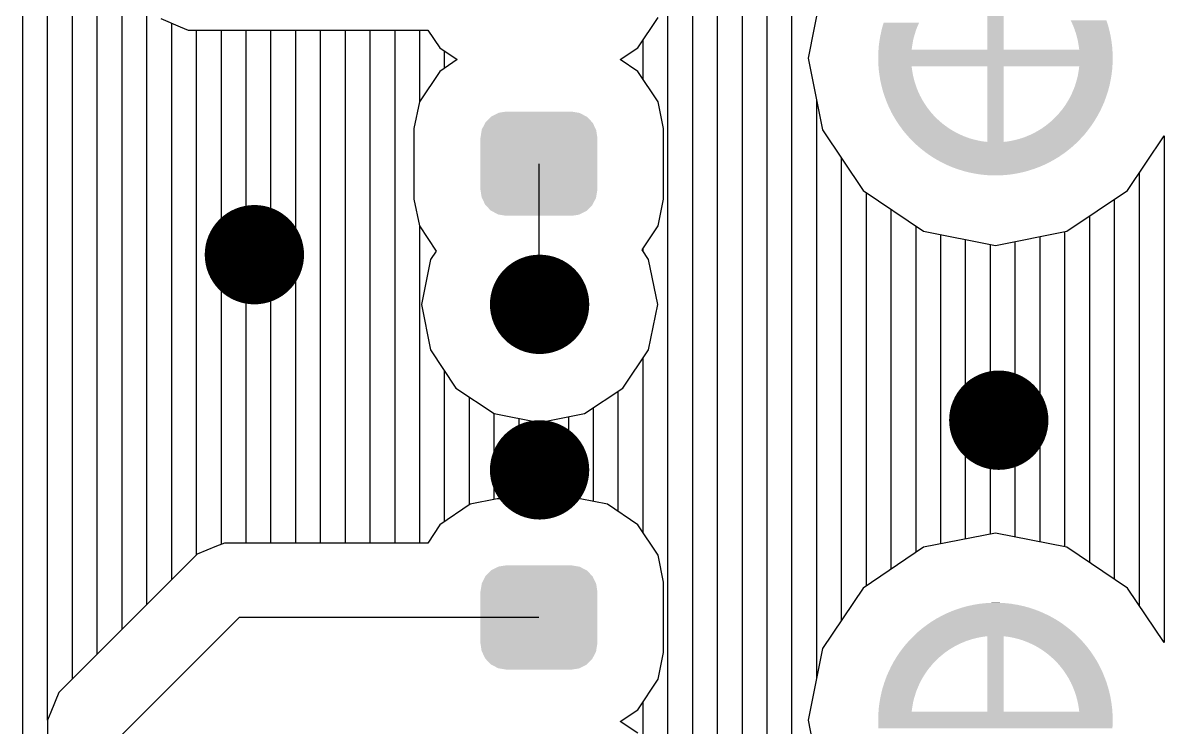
# Model space of a CAD drawing. Extents: x 295 to 953, y 10 to 290.
# Drawn here: x 852.86 to 867.32, y 204.48 to 213.39 of the extents above; entities that cross this region are included whole.
import ezdxf

# ---------------------------------------------------------------- set-up
doc = ezdxf.new("R2010")
doc.units = 0
doc.header["$LTSCALE"] = 5
doc.header["$MEASUREMENT"] = 0
doc.layers.get('0').update_dxf_attribs({"linetype": 'CONTINUOUS', "lineweight": 25})
doc.layers.add('DV-INT-A3_BOT', color=7, linetype='CONTINUOUS')

msp = doc.modelspace()

# ---------------------------------------------------------------- linework, layer by layer
at = {"const_width": 0.629}
for points in [[(856.105, 210.458, -1), (855.476, 210.458, -1)], [(859.718, 209.829, -1), (859.089, 209.829, -1)], [(865.535, 208.362, -1), (864.906, 208.362, -1)], [(859.718, 207.733, -1), (859.089, 207.733, -1)]]:
    msp.add_lwpolyline(points, format="xyb", close=True, dxfattribs=at)
for points in [[(865.283, 213.052), (865.283, 214.008), (865.074, 213.052), (865.074, 214.008)], [(866.603, 213.369), (866.585, 213.424), (866.158, 213.369), (866.133, 213.424)], [(864.15, 213.228), (864.167, 213.285), (863.72, 213.228), (863.732, 213.285)], [(864.167, 213.285), (864.169, 213.292), (863.732, 213.285), (863.733, 213.292)], [(864.169, 213.292), (864.187, 213.341), (863.733, 213.292), (863.746, 213.341)], [(864.187, 213.341), (864.196, 213.36), (863.746, 213.341), (863.751, 213.36)], [(864.196, 213.36), (864.211, 213.396), (863.751, 213.36), (863.763, 213.396)], [(866.618, 213.314), (866.603, 213.369), (866.18, 213.314), (866.158, 213.369)], [(866.621, 213.301), (866.618, 213.314), (866.184, 213.301), (866.18, 213.314)], [(866.631, 213.257), (866.621, 213.301), (866.199, 213.257), (866.184, 213.301)], [(864.125, 213.111), (864.132, 213.153), (863.702, 213.111), (863.707, 213.153)], [(864.132, 213.153), (864.135, 213.17), (863.707, 213.153), (863.71, 213.17)], [(864.135, 213.17), (864.148, 213.223), (863.71, 213.17), (863.719, 213.223)], [(864.148, 213.223), (864.15, 213.228), (863.719, 213.223), (863.72, 213.228)], [(866.637, 213.232), (866.631, 213.257), (866.206, 213.232), (866.199, 213.257)], [(866.642, 213.199), (866.637, 213.232), (866.215, 213.199), (866.206, 213.232)], [(866.648, 213.163), (866.642, 213.199), (866.223, 213.163), (866.215, 213.199)], [(866.651, 213.141), (866.648, 213.163), (866.227, 213.141), (866.223, 213.163)], [(866.657, 213.093), (866.651, 213.141), (866.235, 213.093), (866.227, 213.141)], [(866.664, 212.952), (866.663, 213.013), (863.693, 212.952), (863.694, 213.013)], [(866.663, 213.013), (866.662, 213.022), (863.694, 213.013), (863.695, 213.022)], [(866.662, 213.022), (866.66, 213.052), (863.695, 213.022), (863.697, 213.052)], [(864.117, 213.052), (864.121, 213.083), (863.697, 213.052), (863.699, 213.083)], [(864.121, 213.083), (864.125, 213.111), (863.699, 213.083), (863.702, 213.111)], [(866.658, 213.082), (866.657, 213.093), (866.237, 213.082), (866.235, 213.093)], [(866.66, 213.052), (866.658, 213.082), (866.24, 213.052), (866.237, 213.082)], [(866.664, 212.942), (866.664, 212.952), (863.693, 212.942), (863.693, 212.952)], [(866.663, 212.881), (866.664, 212.942), (863.694, 212.881), (863.693, 212.942)], [(866.662, 212.872), (866.663, 212.881), (863.695, 212.872), (863.694, 212.881)], [(866.66, 212.842), (866.662, 212.872), (863.697, 212.842), (863.695, 212.872)], [(864.12, 212.812), (864.117, 212.842), (863.699, 212.812), (863.697, 212.842)], [(865.283, 211.886), (865.283, 212.842), (865.074, 211.886), (865.074, 212.842)], [(866.658, 212.811), (866.66, 212.842), (866.236, 212.811), (866.24, 212.842)], [(864.122, 212.802), (864.12, 212.812), (863.7, 212.802), (863.699, 212.812)], [(864.13, 212.753), (864.122, 212.802), (863.706, 212.753), (863.7, 212.802)], [(864.134, 212.731), (864.13, 212.753), (863.709, 212.731), (863.706, 212.753)], [(864.142, 212.695), (864.134, 212.731), (863.715, 212.695), (863.709, 212.731)], [(864.151, 212.662), (864.142, 212.695), (863.72, 212.662), (863.715, 212.695)], [(866.638, 212.671), (866.647, 212.724), (866.209, 212.671), (866.222, 212.724)], [(866.647, 212.724), (866.65, 212.741), (866.222, 212.724), (866.225, 212.741)], [(866.65, 212.741), (866.655, 212.783), (866.225, 212.741), (866.232, 212.783)], [(866.655, 212.783), (866.658, 212.811), (866.232, 212.783), (866.236, 212.811)], [(864.158, 212.637), (864.151, 212.662), (863.726, 212.637), (863.72, 212.662)], [(864.173, 212.593), (864.158, 212.637), (863.736, 212.593), (863.726, 212.637)], [(864.177, 212.58), (864.173, 212.593), (863.739, 212.58), (863.736, 212.593)], [(864.199, 212.525), (864.177, 212.58), (863.754, 212.525), (863.739, 212.58)], [(866.606, 212.534), (866.611, 212.553), (866.161, 212.534), (866.17, 212.553)], [(866.611, 212.553), (866.624, 212.602), (866.17, 212.553), (866.188, 212.602)], [(866.624, 212.602), (866.625, 212.609), (866.188, 212.602), (866.19, 212.609)], [(866.625, 212.609), (866.637, 212.666), (866.19, 212.609), (866.207, 212.666)], [(866.637, 212.666), (866.638, 212.671), (866.207, 212.666), (866.209, 212.671)], [(864.224, 212.47), (864.199, 212.525), (863.772, 212.47), (863.754, 212.525)], [(864.231, 212.458), (864.224, 212.47), (863.776, 212.458), (863.772, 212.47)], [(864.252, 212.418), (864.231, 212.458), (863.791, 212.418), (863.776, 212.458)], [(864.268, 212.392), (864.252, 212.418), (863.801, 212.392), (863.791, 212.418)], [(866.56, 212.4), (866.576, 212.444), (866.094, 212.4), (866.119, 212.444)], [(866.576, 212.444), (866.584, 212.466), (866.119, 212.444), (866.13, 212.466)], [(866.584, 212.466), (866.594, 212.498), (866.13, 212.466), (866.146, 212.498)], [(866.594, 212.498), (866.606, 212.534), (866.146, 212.498), (866.161, 212.534)], [(859.891, 212.256), (859.808, 212.27), (858.889, 212.256), (858.982, 212.27)], [(864.284, 212.367), (864.268, 212.392), (863.811, 212.367), (863.801, 212.392)], [(864.311, 212.327), (864.284, 212.367), (863.828, 212.327), (863.811, 212.367)], [(864.318, 212.317), (864.311, 212.327), (863.833, 212.317), (863.828, 212.327)], [(864.354, 212.27), (864.318, 212.317), (863.856, 212.27), (863.833, 212.317)], [(864.36, 212.263), (864.354, 212.27), (863.859, 212.263), (863.856, 212.27)], [(864.393, 212.225), (864.36, 212.263), (863.88, 212.225), (863.859, 212.263)], [(866.489, 212.248), (866.502, 212.272), (865.984, 212.248), (866.003, 212.272)], [(866.502, 212.272), (866.513, 212.294), (866.003, 212.272), (866.022, 212.294)], [(866.513, 212.294), (866.532, 212.335), (866.022, 212.294), (866.052, 212.335)], [(866.532, 212.335), (866.535, 212.342), (866.052, 212.335), (866.057, 212.342)], [(866.535, 212.342), (866.557, 212.392), (866.057, 212.342), (866.09, 212.392)], [(866.557, 212.392), (866.56, 212.4), (866.09, 212.392), (866.094, 212.4)], [(860.116, 212.045), (860.076, 212.129), (858.672, 212.045), (858.716, 212.129)], [(860.076, 212.129), (860.068, 212.137), (858.716, 212.129), (858.72, 212.137)], [(860.068, 212.137), (860.004, 212.204), (858.72, 212.137), (858.789, 212.204)], [(860.004, 212.204), (859.991, 212.21), (858.789, 212.204), (858.795, 212.21)], [(859.991, 212.21), (859.911, 212.253), (858.795, 212.21), (858.882, 212.253)], [(859.911, 212.253), (859.891, 212.256), (858.882, 212.253), (858.889, 212.256)], [(864.416, 212.202), (864.393, 212.225), (863.893, 212.202), (863.88, 212.225)], [(864.435, 212.182), (864.416, 212.202), (863.905, 212.182), (863.893, 212.202)], [(864.479, 212.142), (864.435, 212.182), (863.93, 212.142), (863.905, 212.182)], [(864.48, 212.141), (864.479, 212.142), (863.93, 212.141), (863.93, 212.142)], [(864.525, 212.104), (864.48, 212.141), (863.956, 212.104), (863.93, 212.141)], [(866.392, 212.09), (866.414, 212.123), (865.814, 212.09), (865.855, 212.123)], [(866.414, 212.123), (866.432, 212.149), (865.855, 212.123), (865.886, 212.149)], [(866.432, 212.149), (866.439, 212.162), (865.886, 212.149), (865.9, 212.162)], [(866.439, 212.162), (866.465, 212.204), (865.9, 212.162), (865.943, 212.204)], [(866.465, 212.204), (866.468, 212.21), (865.943, 212.204), (865.949, 212.21)], [(866.468, 212.21), (866.489, 212.248), (865.949, 212.21), (865.984, 212.248)], [(860.135, 211.941), (860.121, 212.034), (858.655, 211.941), (858.67, 212.034)], [(860.121, 212.034), (860.116, 212.045), (858.67, 212.034), (858.672, 212.045)], [(864.554, 212.083), (864.525, 212.104), (863.97, 212.083), (863.956, 212.104)], [(864.574, 212.069), (864.554, 212.083), (863.981, 212.069), (863.97, 212.083)], [(864.624, 212.036), (864.574, 212.069), (864.005, 212.036), (863.981, 212.069)], [(864.64, 212.027), (864.624, 212.036), (864.012, 212.027), (864.005, 212.036)], [(864.676, 212.006), (864.64, 212.027), (864.029, 212.006), (864.012, 212.027)], [(864.729, 211.98), (864.676, 212.006), (864.051, 211.98), (864.029, 212.006)], [(864.747, 211.972), (864.729, 211.98), (864.057, 211.972), (864.051, 211.98)], [(864.784, 211.956), (864.747, 211.972), (864.072, 211.956), (864.057, 211.972)], [(866.295, 211.968), (866.306, 211.979), (865.601, 211.968), (865.626, 211.979)], [(866.306, 211.979), (866.317, 211.993), (865.626, 211.979), (865.655, 211.993)], [(866.317, 211.993), (866.34, 212.021), (865.655, 211.993), (865.708, 212.021)], [(866.34, 212.021), (866.35, 212.034), (865.708, 212.021), (865.729, 212.034)], [(866.35, 212.034), (866.364, 212.052), (865.729, 212.034), (865.759, 212.052)], [(866.364, 212.052), (866.389, 212.086), (865.759, 212.052), (865.808, 212.086)], [(866.389, 212.086), (866.392, 212.09), (865.808, 212.086), (865.814, 212.09)], [(860.137, 211.279), (860.137, 211.941), (858.653, 211.279), (858.653, 211.941)], [(864.84, 211.935), (864.784, 211.956), (864.091, 211.935), (864.072, 211.956)], [(864.891, 211.92), (864.84, 211.935), (864.105, 211.92), (864.091, 211.935)], [(864.898, 211.918), (864.891, 211.92), (864.107, 211.918), (864.105, 211.92)], [(864.956, 211.904), (864.898, 211.918), (864.121, 211.904), (864.107, 211.918)], [(865.014, 211.893), (864.956, 211.904), (864.132, 211.893), (864.121, 211.904)], [(865.074, 211.886), (865.014, 211.893), (864.139, 211.886), (864.132, 211.893)], [(866.209, 211.877), (866.218, 211.886), (864.148, 211.877), (864.139, 211.886)], [(866.202, 211.87), (866.209, 211.877), (864.155, 211.87), (864.148, 211.877)], [(866.157, 211.829), (866.202, 211.87), (864.2, 211.829), (864.155, 211.87)], [(866.15, 211.823), (866.157, 211.829), (864.207, 211.823), (864.2, 211.829)], [(866.218, 211.886), (866.221, 211.889), (865.283, 211.886), (865.313, 211.889)], [(866.221, 211.889), (866.23, 211.898), (865.313, 211.889), (865.372, 211.898)], [(866.23, 211.898), (866.243, 211.911), (865.372, 211.898), (865.431, 211.911)], [(866.243, 211.911), (866.258, 211.926), (865.431, 211.911), (865.489, 211.926)], [(866.258, 211.927), (866.275, 211.945), (865.489, 211.927), (865.545, 211.945)], [(866.258, 211.926), (866.258, 211.927), (865.489, 211.926), (865.489, 211.927)], [(866.275, 211.945), (866.295, 211.968), (865.545, 211.945), (865.601, 211.968)], [(866.103, 211.784), (866.15, 211.823), (864.255, 211.784), (864.207, 211.823)], [(866.095, 211.778), (866.103, 211.784), (864.262, 211.778), (864.255, 211.784)], [(866.046, 211.741), (866.095, 211.778), (864.311, 211.741), (864.262, 211.778)], [(866.038, 211.736), (866.046, 211.741), (864.318, 211.736), (864.311, 211.741)], [(865.988, 211.701), (866.038, 211.736), (864.369, 211.701), (864.318, 211.736)], [(865.98, 211.696), (865.988, 211.701), (864.377, 211.696), (864.369, 211.701)], [(865.928, 211.664), (865.98, 211.696), (864.429, 211.664), (864.377, 211.696)], [(865.92, 211.66), (865.928, 211.664), (864.437, 211.66), (864.429, 211.664)], [(865.866, 211.63), (865.92, 211.66), (864.491, 211.63), (864.437, 211.66)], [(865.858, 211.626), (865.866, 211.63), (864.499, 211.626), (864.491, 211.63)], [(865.803, 211.599), (865.858, 211.626), (864.555, 211.599), (864.499, 211.626)], [(865.794, 211.595), (865.803, 211.599), (864.562, 211.595), (864.555, 211.599)], [(865.738, 211.571), (865.794, 211.595), (864.619, 211.571), (864.562, 211.595)], [(865.729, 211.567), (865.738, 211.571), (864.627, 211.567), (864.619, 211.571)], [(865.672, 211.546), (865.729, 211.567), (864.685, 211.546), (864.627, 211.567)], [(865.663, 211.543), (865.672, 211.546), (864.694, 211.543), (864.685, 211.546)], [(865.605, 211.524), (865.663, 211.543), (864.753, 211.524), (864.694, 211.543)], [(865.596, 211.521), (865.605, 211.524), (864.761, 211.521), (864.753, 211.524)], [(865.537, 211.505), (865.596, 211.521), (864.821, 211.505), (864.761, 211.521)], [(865.527, 211.503), (865.537, 211.505), (864.829, 211.503), (864.821, 211.505)], [(865.468, 211.49), (865.527, 211.503), (864.89, 211.49), (864.829, 211.503)], [(865.458, 211.488), (865.468, 211.49), (864.898, 211.488), (864.89, 211.49)], [(865.399, 211.478), (865.458, 211.488), (864.96, 211.478), (864.898, 211.488)], [(865.388, 211.476), (865.399, 211.478), (864.967, 211.476), (864.96, 211.478)], [(865.329, 211.469), (865.388, 211.476), (865.03, 211.469), (864.967, 211.476)], [(865.317, 211.468), (865.329, 211.469), (865.038, 211.468), (865.03, 211.469)], [(865.258, 211.463), (865.317, 211.468), (865.101, 211.463), (865.038, 211.468)], [(865.243, 211.463), (865.258, 211.463), (865.108, 211.463), (865.101, 211.463)], [(865.188, 211.461), (865.243, 211.463), (865.177, 211.461), (865.108, 211.463)], [(865.179, 211.461), (865.188, 211.461), (865.179, 211.461), (865.177, 211.461)], [(860.12, 211.186), (860.135, 211.279), (858.669, 211.186), (858.655, 211.279)], [(860.118, 211.176), (860.12, 211.186), (858.674, 211.176), (858.669, 211.186)], [(860.074, 211.092), (860.118, 211.176), (858.714, 211.092), (858.674, 211.176)], [(860.07, 211.083), (860.074, 211.092), (858.722, 211.083), (858.714, 211.092)], [(860.001, 211.016), (860.07, 211.083), (858.786, 211.016), (858.722, 211.083)], [(859.995, 211.01), (860.001, 211.016), (858.799, 211.01), (858.786, 211.016)], [(859.907, 210.967), (859.995, 211.01), (858.879, 210.967), (858.799, 211.01)], [(859.901, 210.964), (859.907, 210.967), (858.899, 210.964), (858.879, 210.967)], [(859.808, 210.95), (859.901, 210.964), (858.982, 210.95), (858.899, 210.964)], [(859.991, 206.465), (859.911, 206.507), (858.795, 206.465), (858.882, 206.507)], [(859.911, 206.507), (859.891, 206.51), (858.882, 206.507), (858.889, 206.51)], [(859.891, 206.51), (859.808, 206.524), (858.889, 206.51), (858.982, 206.524)], [(860.116, 206.299), (860.076, 206.383), (858.672, 206.299), (858.716, 206.383)], [(860.076, 206.383), (860.068, 206.392), (858.716, 206.383), (858.72, 206.392)], [(860.068, 206.392), (860.004, 206.458), (858.72, 206.392), (858.789, 206.458)], [(860.004, 206.458), (859.991, 206.465), (858.789, 206.458), (858.795, 206.465)], [(860.137, 205.533), (860.137, 206.195), (858.653, 205.533), (858.653, 206.195)], [(860.135, 206.195), (860.121, 206.288), (858.655, 206.195), (858.67, 206.288)], [(860.121, 206.288), (860.116, 206.299), (858.67, 206.288), (858.672, 206.299)], [(865.39, 206.036), (865.327, 206.043), (864.969, 206.036), (865.028, 206.043)], [(865.327, 206.043), (865.319, 206.044), (865.028, 206.043), (865.04, 206.044)], [(865.319, 206.044), (865.256, 206.049), (865.04, 206.044), (865.099, 206.049)], [(865.256, 206.049), (865.249, 206.049), (865.099, 206.049), (865.114, 206.049)], [(865.249, 206.049), (865.18, 206.051), (865.114, 206.049), (865.169, 206.051)], [(865.18, 206.051), (865.179, 206.051), (865.169, 206.051), (865.179, 206.051)], [(865.858, 205.886), (865.802, 205.913), (864.499, 205.886), (864.554, 205.913)], [(865.802, 205.913), (865.795, 205.917), (864.554, 205.913), (864.563, 205.917)], [(865.795, 205.917), (865.738, 205.941), (864.563, 205.917), (864.619, 205.941)], [(865.738, 205.941), (865.73, 205.945), (864.619, 205.941), (864.628, 205.945)], [(865.73, 205.945), (865.672, 205.966), (864.628, 205.945), (864.685, 205.966)], [(865.672, 205.966), (865.664, 205.969), (864.685, 205.966), (864.694, 205.969)], [(865.664, 205.969), (865.604, 205.988), (864.694, 205.969), (864.752, 205.988)], [(865.604, 205.988), (865.596, 205.991), (864.752, 205.988), (864.761, 205.991)], [(865.596, 205.991), (865.536, 206.007), (864.761, 205.991), (864.82, 206.007)], [(865.536, 206.007), (865.528, 206.009), (864.82, 206.007), (864.83, 206.009)], [(865.528, 206.009), (865.467, 206.022), (864.83, 206.009), (864.889, 206.022)], [(865.467, 206.022), (865.459, 206.024), (864.889, 206.022), (864.899, 206.024)], [(865.459, 206.024), (865.397, 206.034), (864.899, 206.024), (864.958, 206.034)], [(865.397, 206.034), (865.39, 206.036), (864.958, 206.034), (864.969, 206.036)], [(866.095, 205.734), (866.046, 205.771), (864.262, 205.734), (864.311, 205.771)], [(866.046, 205.771), (866.039, 205.776), (864.311, 205.771), (864.319, 205.776)], [(866.039, 205.776), (865.988, 205.811), (864.319, 205.776), (864.369, 205.811)], [(865.988, 205.811), (865.98, 205.816), (864.369, 205.811), (864.377, 205.816)], [(865.98, 205.816), (865.928, 205.848), (864.377, 205.816), (864.429, 205.848)], [(865.928, 205.848), (865.92, 205.852), (864.429, 205.848), (864.437, 205.852)], [(865.92, 205.852), (865.866, 205.882), (864.437, 205.852), (864.491, 205.882)], [(865.866, 205.882), (865.858, 205.886), (864.491, 205.882), (864.499, 205.886)], [(864.926, 205.601), (864.985, 205.614), (864.114, 205.601), (864.127, 205.614)], [(864.985, 205.614), (865.044, 205.623), (864.127, 205.614), (864.136, 205.623)], [(865.044, 205.623), (865.074, 205.626), (864.136, 205.623), (864.139, 205.626)], [(866.218, 205.626), (866.209, 205.635), (864.139, 205.626), (864.148, 205.635)], [(866.209, 205.635), (866.202, 205.642), (864.148, 205.635), (864.155, 205.642)], [(866.202, 205.642), (866.157, 205.683), (864.155, 205.642), (864.2, 205.683)], [(866.157, 205.683), (866.15, 205.689), (864.2, 205.683), (864.207, 205.689)], [(866.15, 205.689), (866.102, 205.728), (864.207, 205.689), (864.254, 205.728)], [(866.102, 205.728), (866.095, 205.734), (864.254, 205.728), (864.262, 205.734)], [(865.283, 204.67), (865.283, 205.626), (865.074, 204.67), (865.074, 205.626)], [(866.225, 205.619), (866.218, 205.626), (865.343, 205.619), (865.283, 205.626)], [(866.236, 205.608), (866.225, 205.619), (865.401, 205.608), (865.343, 205.619)], [(866.25, 205.594), (866.236, 205.608), (865.46, 205.594), (865.401, 205.608)], [(860.12, 205.44), (860.135, 205.533), (858.669, 205.44), (858.655, 205.533)], [(864.598, 205.46), (864.628, 205.478), (863.993, 205.46), (864.007, 205.478)], [(864.628, 205.478), (864.649, 205.491), (864.007, 205.478), (864.017, 205.491)], [(864.649, 205.491), (864.702, 205.519), (864.017, 205.491), (864.04, 205.519)], [(864.702, 205.519), (864.731, 205.533), (864.04, 205.519), (864.051, 205.533)], [(864.731, 205.533), (864.756, 205.544), (864.051, 205.533), (864.062, 205.544)], [(864.756, 205.544), (864.812, 205.567), (864.062, 205.544), (864.082, 205.567)], [(864.812, 205.567), (864.868, 205.585), (864.082, 205.567), (864.099, 205.585)], [(864.868, 205.586), (864.926, 205.601), (864.099, 205.586), (864.114, 205.601)], [(864.868, 205.585), (864.868, 205.586), (864.099, 205.585), (864.099, 205.586)], [(866.252, 205.592), (866.25, 205.594), (865.466, 205.592), (865.46, 205.594)], [(866.266, 205.577), (866.252, 205.592), (865.517, 205.577), (865.466, 205.592)], [(866.285, 205.556), (866.266, 205.577), (865.573, 205.556), (865.517, 205.577)], [(866.3, 205.54), (866.285, 205.556), (865.61, 205.54), (865.573, 205.556)], [(866.306, 205.532), (866.3, 205.54), (865.628, 205.532), (865.61, 205.54)], [(866.328, 205.506), (866.306, 205.532), (865.681, 205.506), (865.628, 205.532)], [(866.345, 205.486), (866.328, 205.506), (865.717, 205.486), (865.681, 205.506)], [(866.352, 205.476), (866.345, 205.486), (865.733, 205.476), (865.717, 205.486)], [(866.376, 205.444), (866.352, 205.476), (865.783, 205.444), (865.733, 205.476)], [(860.118, 205.43), (860.12, 205.44), (858.674, 205.43), (858.669, 205.44)], [(860.074, 205.346), (860.118, 205.43), (858.714, 205.346), (858.674, 205.43)], [(860.07, 205.337), (860.074, 205.346), (858.722, 205.337), (858.714, 205.346)], [(860.001, 205.27), (860.07, 205.337), (858.786, 205.27), (858.722, 205.337)], [(864.414, 205.308), (864.457, 205.35), (863.892, 205.308), (863.918, 205.35)], [(864.457, 205.35), (864.471, 205.363), (863.918, 205.35), (863.925, 205.363)], [(864.471, 205.363), (864.502, 205.389), (863.925, 205.363), (863.943, 205.389)], [(864.502, 205.389), (864.543, 205.422), (863.943, 205.389), (863.965, 205.422)], [(864.543, 205.422), (864.549, 205.426), (863.965, 205.422), (863.968, 205.426)], [(864.549, 205.426), (864.598, 205.46), (863.968, 205.426), (863.993, 205.46)], [(866.387, 205.429), (866.376, 205.444), (865.803, 205.429), (865.783, 205.444)], [(866.401, 205.408), (866.387, 205.429), (865.832, 205.408), (865.803, 205.429)], [(866.427, 205.371), (866.401, 205.408), (865.877, 205.371), (865.832, 205.408)], [(866.427, 205.37), (866.427, 205.371), (865.878, 205.37), (865.877, 205.371)], [(866.452, 205.33), (866.427, 205.37), (865.922, 205.33), (865.878, 205.37)], [(866.464, 205.311), (866.452, 205.33), (865.941, 205.311), (865.922, 205.33)], [(859.995, 205.264), (860.001, 205.27), (858.799, 205.264), (858.786, 205.27)], [(859.907, 205.221), (859.995, 205.264), (858.879, 205.221), (858.799, 205.264)], [(859.901, 205.218), (859.907, 205.221), (858.899, 205.218), (858.879, 205.221)], [(859.808, 205.204), (859.901, 205.218), (858.982, 205.204), (858.899, 205.218)], [(864.3, 205.17), (864.305, 205.177), (863.822, 205.17), (863.825, 205.177)], [(864.305, 205.177), (864.335, 205.218), (863.825, 205.177), (863.845, 205.218)], [(864.335, 205.218), (864.354, 205.24), (863.845, 205.218), (863.855, 205.24)], [(864.354, 205.24), (864.373, 205.264), (863.855, 205.24), (863.868, 205.264)], [(864.373, 205.264), (864.408, 205.303), (863.868, 205.264), (863.889, 205.303)], [(864.408, 205.303), (864.414, 205.308), (863.889, 205.303), (863.892, 205.308)], [(866.477, 205.287), (866.464, 205.311), (865.964, 205.287), (865.941, 205.311)], [(866.498, 205.249), (866.477, 205.287), (865.997, 205.249), (865.964, 205.287)], [(866.501, 205.242), (866.498, 205.249), (866.003, 205.242), (865.997, 205.249)], [(866.524, 205.195), (866.501, 205.242), (866.039, 205.195), (866.003, 205.242)], [(866.529, 205.185), (866.524, 205.195), (866.046, 205.185), (866.039, 205.195)], [(866.546, 205.145), (866.529, 205.185), (866.073, 205.145), (866.046, 205.185)], [(864.211, 205.014), (864.227, 205.046), (863.763, 205.014), (863.773, 205.046)], [(864.227, 205.046), (864.238, 205.068), (863.773, 205.046), (863.781, 205.068)], [(864.238, 205.068), (864.263, 205.112), (863.781, 205.068), (863.797, 205.112)], [(864.263, 205.112), (864.267, 205.12), (863.797, 205.112), (863.8, 205.12)], [(864.267, 205.12), (864.3, 205.17), (863.8, 205.12), (863.822, 205.17)], [(866.556, 205.12), (866.546, 205.145), (866.089, 205.12), (866.073, 205.145)], [(866.566, 205.094), (866.556, 205.12), (866.105, 205.094), (866.089, 205.12)], [(866.581, 205.054), (866.566, 205.094), (866.126, 205.054), (866.105, 205.094)], [(866.585, 205.042), (866.581, 205.054), (866.133, 205.042), (866.126, 205.054)], [(866.603, 204.987), (866.585, 205.042), (866.158, 204.987), (866.133, 205.042)], [(864.15, 204.846), (864.167, 204.903), (863.72, 204.846), (863.732, 204.903)], [(864.167, 204.903), (864.169, 204.91), (863.732, 204.903), (863.733, 204.91)], [(864.169, 204.91), (864.187, 204.959), (863.733, 204.91), (863.746, 204.959)], [(864.187, 204.959), (864.196, 204.978), (863.746, 204.959), (863.751, 204.978)], [(864.196, 204.978), (864.211, 205.014), (863.751, 204.978), (863.763, 205.014)], [(866.618, 204.932), (866.603, 204.987), (866.18, 204.932), (866.158, 204.987)], [(866.621, 204.919), (866.618, 204.932), (866.184, 204.919), (866.18, 204.932)], [(866.631, 204.875), (866.621, 204.919), (866.199, 204.875), (866.184, 204.919)], [(864.125, 204.729), (864.132, 204.771), (863.702, 204.729), (863.707, 204.771)], [(864.132, 204.771), (864.135, 204.788), (863.707, 204.771), (863.71, 204.788)], [(864.135, 204.788), (864.148, 204.841), (863.71, 204.788), (863.719, 204.841)], [(864.148, 204.841), (864.15, 204.846), (863.719, 204.841), (863.72, 204.846)], [(866.637, 204.85), (866.631, 204.875), (866.206, 204.85), (866.199, 204.875)], [(866.642, 204.817), (866.637, 204.85), (866.215, 204.817), (866.206, 204.85)], [(866.648, 204.781), (866.642, 204.817), (866.223, 204.781), (866.215, 204.817)], [(866.651, 204.759), (866.648, 204.781), (866.227, 204.759), (866.223, 204.781)], [(866.657, 204.711), (866.651, 204.759), (866.235, 204.711), (866.227, 204.759)], [(866.664, 204.57), (866.663, 204.631), (863.693, 204.57), (863.694, 204.631)], [(866.663, 204.631), (866.662, 204.64), (863.694, 204.631), (863.695, 204.64)], [(866.662, 204.64), (866.66, 204.67), (863.695, 204.64), (863.697, 204.67)], [(864.117, 204.67), (864.121, 204.701), (863.697, 204.67), (863.699, 204.701)], [(864.121, 204.701), (864.125, 204.729), (863.699, 204.701), (863.702, 204.729)], [(866.658, 204.7), (866.657, 204.711), (866.237, 204.7), (866.235, 204.711)], [(866.66, 204.67), (866.658, 204.7), (866.24, 204.67), (866.237, 204.7)], [(866.664, 204.56), (866.664, 204.57), (863.693, 204.56), (863.693, 204.57)], [(866.663, 204.499), (866.664, 204.56), (863.694, 204.499), (863.693, 204.56)], [(866.662, 204.49), (866.663, 204.499), (863.695, 204.49), (863.694, 204.499)], [(866.66, 204.46), (866.662, 204.49), (863.697, 204.46), (863.695, 204.49)]]:
    msp.add_solid(points)
at = {"layer": 'DV-INT-A3_BOT'}
for p, q in [((861.029, 180.525), (861.029, 232.46)), ((861.344, 180.471), (861.344, 232.46)), ((861.658, 180.412), (861.658, 232.46)), ((861.972, 180.349), (861.972, 232.46)), ((862.287, 180.165), (862.287, 232.46)), ((862.601, 179.955), (862.601, 232.46)), ((852.857, 185.597), (852.857, 215.198)), ((853.171, 204.565), (853.171, 214.883)), ((853.486, 205.085), (853.486, 214.569)), ((853.8, 205.399), (853.8, 214.255)), ((854.114, 205.713), (854.114, 213.94)), ((862.987, 213.852), (862.806, 212.947)), ((854.429, 206.028), (854.429, 213.626)), ((854.605, 213.45), (854.852, 213.345)), ((860.648, 213.077), (860.904, 213.463)), ((854.743, 206.342), (854.743, 213.391)), ((854.852, 213.345), (854.952, 213.303)), ((854.952, 213.303), (855.325, 213.303)), ((855.057, 206.656), (855.057, 213.303)), ((855.325, 213.303), (857.987, 213.303)), ((855.372, 206.79), (855.372, 213.303)), ((855.686, 206.807), (855.686, 213.303)), ((856, 206.807), (856, 213.303)), ((856.315, 206.807), (856.315, 213.303)), ((856.629, 206.807), (856.629, 213.303)), ((856.943, 206.807), (856.943, 213.303)), ((857.258, 206.807), (857.258, 213.303)), ((857.572, 206.807), (857.572, 213.303)), ((857.886, 212.402), (857.886, 213.303)), ((857.987, 213.303), (858.138, 213.077)), ((860.715, 212.683), (860.715, 213.173)), ((858.138, 213.077), (858.36, 212.93)), ((858.2, 212.821), (858.2, 213.035)), ((860.426, 212.93), (860.648, 213.077)), ((858.36, 212.93), (858.138, 212.779)), ((860.648, 212.779), (860.426, 212.93)), ((862.806, 212.947), (862.987, 212.038)), ((858.138, 212.779), (857.882, 212.394)), ((860.904, 212.394), (860.648, 212.779)), ((862.915, 205.089), (862.915, 212.419)), ((857.882, 212.394), (857.811, 212.054)), ((860.975, 212.054), (860.904, 212.394)), ((857.811, 212.054), (857.811, 211.162)), ((860.975, 211.162), (860.975, 212.054)), ((862.987, 212.038), (863.502, 211.271)), ((866.851, 211.271), (867.316, 211.962)), ((867.316, 211.962), (867.316, 205.546)), ((863.23, 205.827), (863.23, 211.681)), ((859.395, 211.61), (859.395, 209.837)), ((867.002, 206.019), (867.002, 211.493)), ((863.502, 211.271), (864.269, 210.755)), ((863.544, 206.267), (863.544, 211.245)), ((866.084, 210.755), (866.851, 211.271)), ((857.811, 211.162), (857.882, 210.822)), ((860.904, 210.822), (860.975, 211.162)), ((866.687, 206.35), (866.687, 211.157)), ((863.858, 206.476), (863.858, 211.032)), ((857.882, 210.822), (858.092, 210.504)), ((857.886, 206.807), (857.886, 210.818)), ((860.703, 210.52), (860.904, 210.822)), ((864.173, 206.686), (864.173, 210.822)), ((866.373, 206.56), (866.373, 210.948)), ((864.269, 210.755), (865.179, 210.575)), ((864.487, 206.795), (864.487, 210.713)), ((865.179, 210.575), (866.084, 210.755)), ((865.744, 206.82), (865.744, 210.688)), ((866.059, 206.757), (866.059, 210.751)), ((860.715, 210.504), (860.715, 210.533)), ((864.801, 206.858), (864.801, 210.65)), ((865.116, 206.92), (865.116, 210.588)), ((865.43, 206.883), (865.43, 210.625)), ((858.02, 210.399), (857.907, 209.829)), ((858.092, 210.504), (858.02, 210.399)), ((860.782, 210.399), (860.703, 210.52)), ((860.9, 209.829), (860.782, 210.399)), ((857.907, 209.829), (858.02, 209.255)), ((859.395, 209.837), (859.403, 209.829)), ((860.782, 209.255), (860.9, 209.829)), ((858.02, 209.255), (858.343, 208.769)), ((860.459, 208.769), (860.782, 209.255)), ((860.715, 206.941), (860.715, 209.15)), ((858.2, 207.08), (858.2, 208.987)), ((858.343, 208.769), (858.829, 208.446)), ((858.515, 207.289), (858.515, 208.655)), ((859.973, 208.446), (860.459, 208.769)), ((860.401, 207.205), (860.401, 208.727)), ((860.086, 207.331), (860.086, 208.517)), ((858.829, 207.356), (858.829, 208.446)), ((858.829, 208.446), (859.403, 208.333)), ((859.143, 207.365), (859.143, 208.383)), ((859.403, 208.333), (859.973, 208.446)), ((859.772, 207.365), (859.772, 208.404)), ((859.458, 207.365), (859.458, 208.341)), ((858.867, 207.365), (858.523, 207.298)), ((859.919, 207.365), (858.867, 207.365)), ((860.262, 207.298), (859.919, 207.365)), ((858.523, 207.298), (858.138, 207.038)), ((860.648, 207.038), (860.262, 207.298)), ((858.138, 207.038), (857.987, 206.807)), ((860.904, 206.652), (860.648, 207.038)), ((865.179, 206.933), (864.269, 206.753)), ((866.084, 206.753), (865.179, 206.933)), ((855.309, 206.765), (855.066, 206.665)), ((855.413, 206.807), (855.309, 206.765)), ((857.987, 206.807), (855.413, 206.807)), ((855.066, 206.665), (853.314, 204.913)), ((860.975, 206.313), (860.904, 206.652)), ((864.269, 206.753), (863.502, 206.237)), ((866.851, 206.237), (866.084, 206.753)), ((860.975, 205.42), (860.975, 206.313)), ((863.502, 206.237), (862.987, 205.47)), ((867.316, 205.546), (866.851, 206.237)), ((855.598, 205.864), (854.114, 204.381)), ((859.395, 205.864), (855.598, 205.864)), ((862.987, 205.47), (862.806, 204.565)), ((860.904, 205.081), (860.975, 205.42)), ((860.648, 204.695), (860.904, 205.081)), ((853.314, 204.913), (853.213, 204.666)), ((860.715, 204.301), (860.715, 204.791)), ((853.213, 204.666), (853.171, 204.565)), ((860.426, 204.548), (860.648, 204.695)), ((853.171, 204.565), (853.171, 185.911)), ((860.648, 204.397), (860.426, 204.548)), ((862.806, 204.565), (862.987, 203.656))]:
    msp.add_line(p, q, dxfattribs=at)

doc.saveas('drawing.dxf')
